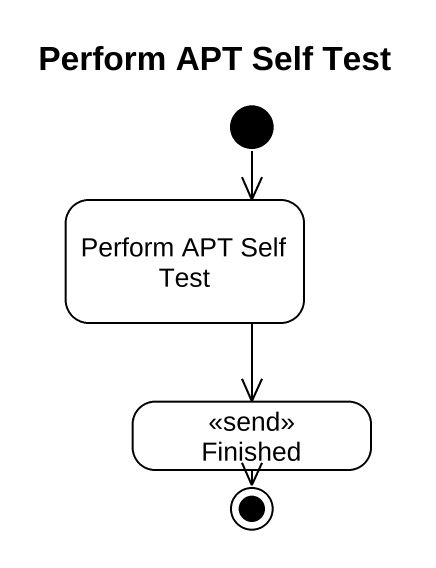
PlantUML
@startuml
title Perform APT Self Test
hide empty description
state "Perform APT Self Test" as Perform_APT_Self_Test
state Finished <<send>>
[*] --> Perform_APT_Self_Test
Perform_APT_Self_Test --> Finished
Finished --> [*]
@enduml
